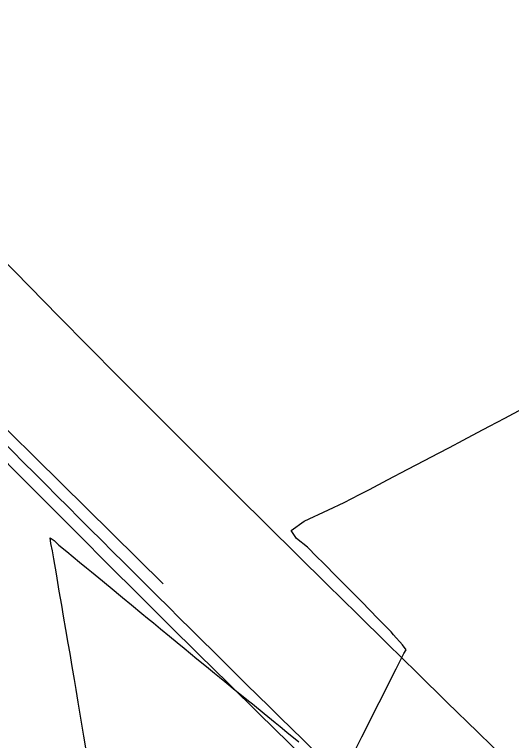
# Model space of a CAD drawing. Header units: millimetres. Extents: x 340454 to 342791, y 6993867 to 6995092.
# Drawn here: x 340848.44 to 340855.56, y 6994539.52 to 6994549.92 of the extents above; entities that cross this region are included whole.
import ezdxf

# ---------------------------------------------------------------- set-up
doc = ezdxf.new("R2010")
doc.units = ezdxf.units.MM
doc.header["$LTSCALE"] = 10
doc.layers.add('LOTES OK', color=7, linetype='Continuous', lineweight=0)
doc.layers.add('PDF2_0', color=9, linetype='Continuous', true_color=0x808080)
for name, color, linetype in [('T-HM-CURVA_INTERMEDIARIA', 45, 'Continuous'), ('URB-Calçadas', 2, 'Continuous'), ('URB-Quadras', 3, 'Continuous')]:
    doc.layers.add(name, color=color, linetype=linetype)

msp = doc.modelspace()

# ---------------------------------------------------------------- linework, layer by layer
at = {"layer": 'LOTES OK', "lineweight": 20}
msp.add_lwpolyline([(340857.903, 6994534.394, -0.008295), (340847.621, 6994544.473), (340815.438, 6994512.074), (340815.191, 6994484.874), (340857.903, 6994534.394, -0.008295)], format="xyb", close=True, dxfattribs=at)
at = {"layer": 'PDF2_0', "color": 250, "lineweight": 25, "true_color": 0x333333}
msp.add_lwpolyline([(340793.868, 6994609.421, -0.134913), (340797.482, 6994605.963), (340808.594, 6994589.942), (340820.677, 6994574.645), (340833.247, 6994559.832), (340846.545, 6994545.745), (340850.564, 6994541.777)], format="xyb", dxfattribs=at)
at = {"layer": 'T-HM-CURVA_INTERMEDIARIA', "color": 45, "linetype": 'Continuous', "lineweight": -3, "elevation": 723, "flags": 128}
for points in [[(340853.285, 6994539.35), (340853.405, 6994539.588), (340853.651, 6994540.077), (340853.894, 6994540.56), (340854.006, 6994540.781), (340854.037, 6994540.83), (340853.984, 6994540.905), (340853.947, 6994540.948), (340853.897, 6994541.005), (340853.859, 6994541.047), (340853.822, 6994541.087), (340853.776, 6994541.136), (340853.71, 6994541.205), (340853.673, 6994541.242), (340853.634, 6994541.282), (340853.517, 6994541.4), (340853.402, 6994541.516), (340853.34, 6994541.579), (340853.245, 6994541.675), (340853.126, 6994541.795), (340853.053, 6994541.869), (340852.984, 6994541.939), (340852.917, 6994542.007), (340852.851, 6994542.074), (340852.762, 6994542.164), (340852.628, 6994542.3), (340852.47, 6994542.423), (340852.393, 6994542.539), (340852.58, 6994542.672), (340852.927, 6994542.836), (340853.153, 6994542.937), (340853.263, 6994542.995), (340853.373, 6994543.053), (340853.514, 6994543.127), (340853.772, 6994543.262), (340854.063, 6994543.414), (340854.301, 6994543.54), (340854.499, 6994543.644), (340854.655, 6994543.727), (340854.852, 6994543.832), (340855.057, 6994543.94), (340855.23, 6994544.031), (340855.447, 6994544.145), (340855.706, 6994544.282)], [(340849.461, 6994539.428), (340849.433, 6994539.598), (340849.404, 6994539.769), (340849.38, 6994539.909), (340849.35, 6994540.085), (340849.32, 6994540.263), (340849.295, 6994540.409), (340849.264, 6994540.592), (340849.233, 6994540.777), (340849.207, 6994540.929), (340849.174, 6994541.121), (340849.141, 6994541.313), (340849.114, 6994541.472), (340849.08, 6994541.672), (340849.038, 6994541.919), (340849.002, 6994542.131), (340848.982, 6994542.247), (340848.957, 6994542.355), (340848.95, 6994542.435), (340849.008, 6994542.395), (340849.075, 6994542.331), (340849.187, 6994542.238), (340849.369, 6994542.087), (340849.469, 6994542.005), (340849.54, 6994541.946), (340849.696, 6994541.817), (340849.863, 6994541.679), (340849.924, 6994541.629), (340849.984, 6994541.579), (340850.112, 6994541.473), (340850.258, 6994541.353), (340850.341, 6994541.285), (340850.425, 6994541.216), (340850.528, 6994541.131), (340850.653, 6994541.028), (340850.764, 6994540.937), (340850.863, 6994540.856), (340850.956, 6994540.78), (340851.048, 6994540.704), (340851.182, 6994540.594), (340851.299, 6994540.499), (340851.371, 6994540.44), (340851.444, 6994540.38), (340851.594, 6994540.257), (340851.733, 6994540.144), (340851.786, 6994540.101), (340851.84, 6994540.057), (340852.006, 6994539.922), (340852.164, 6994539.793), (340852.236, 6994539.734), (340852.332, 6994539.656), (340852.502, 6994539.518)]]:
    msp.add_lwpolyline(points, dxfattribs=at)
at = {"layer": 'URB-Calçadas', "lineweight": 0}
msp.add_lwpolyline([(340947.007, 6994560.764, -0.090606), (340859.912, 6994651.512, 0.43018), (340849.186, 6994653.399), (340808.98, 6994623.567, 0.451105), (340807.636, 6994613.645, 0.090816), (340911.779, 6994506.658, 0.478228), (340922.171, 6994508.353), (340948.954, 6994550.671, 0.396473)], format="xyb", close=True, dxfattribs=at)
msp.add_lwpolyline([(340906.482, 6994496.93, -0.090947), (340799.111, 6994606.609, 0.475649), (340788.845, 6994608.722), (340739.93, 6994572.502, 0.267986), (340737.938, 6994567.915, -0.173456), (340714.47, 6994467.492, 0.151029)], format="xyb", dxfattribs=at)
at = {"layer": 'URB-Quadras', "color": 252, "lineweight": 0}
msp.add_lwpolyline([(340912.937, 6994508.288, -0.090816), (340809.297, 6994614.759, -0.400356), (340810.47, 6994621.559), (340850.676, 6994651.391, -0.43018), (340857.826, 6994650.133, 0.090606), (340945.543, 6994558.736, -0.396473), (340946.842, 6994552.008), (340920.058, 6994509.69, -0.42996)], format="xyb", close=True, dxfattribs=at)
msp.add_lwpolyline([(340815.241, 6994491.926, 0.038213), (340872.813, 6994444.815, 0.427498), (340879.9, 6994446.24), (340906.67, 6994488.537, 0.399537), (340905.329, 6994495.296, -0.090947), (340797.453, 6994605.491, 0.427165), (340790.332, 6994606.713), (340742.106, 6994571.002, 0.26508), (340740.108, 6994566.469, -0.172307), (340715.611, 6994465.576, -0.089172), (340715.611, 6994465.576, -2.016247), (340701.917, 6994473.704, 0.157194), (340704.27, 6994475.674, 0.197995), (340722.466, 6994581.029, 0.104869), (340721.604, 6994582.915), (340685.606, 6994631.482, 0.2535), (340684.742, 6994631.884, -0.18056), (340678.012, 6994633.945)], format="xyb", dxfattribs=at)

doc.saveas('drawing.dxf')
